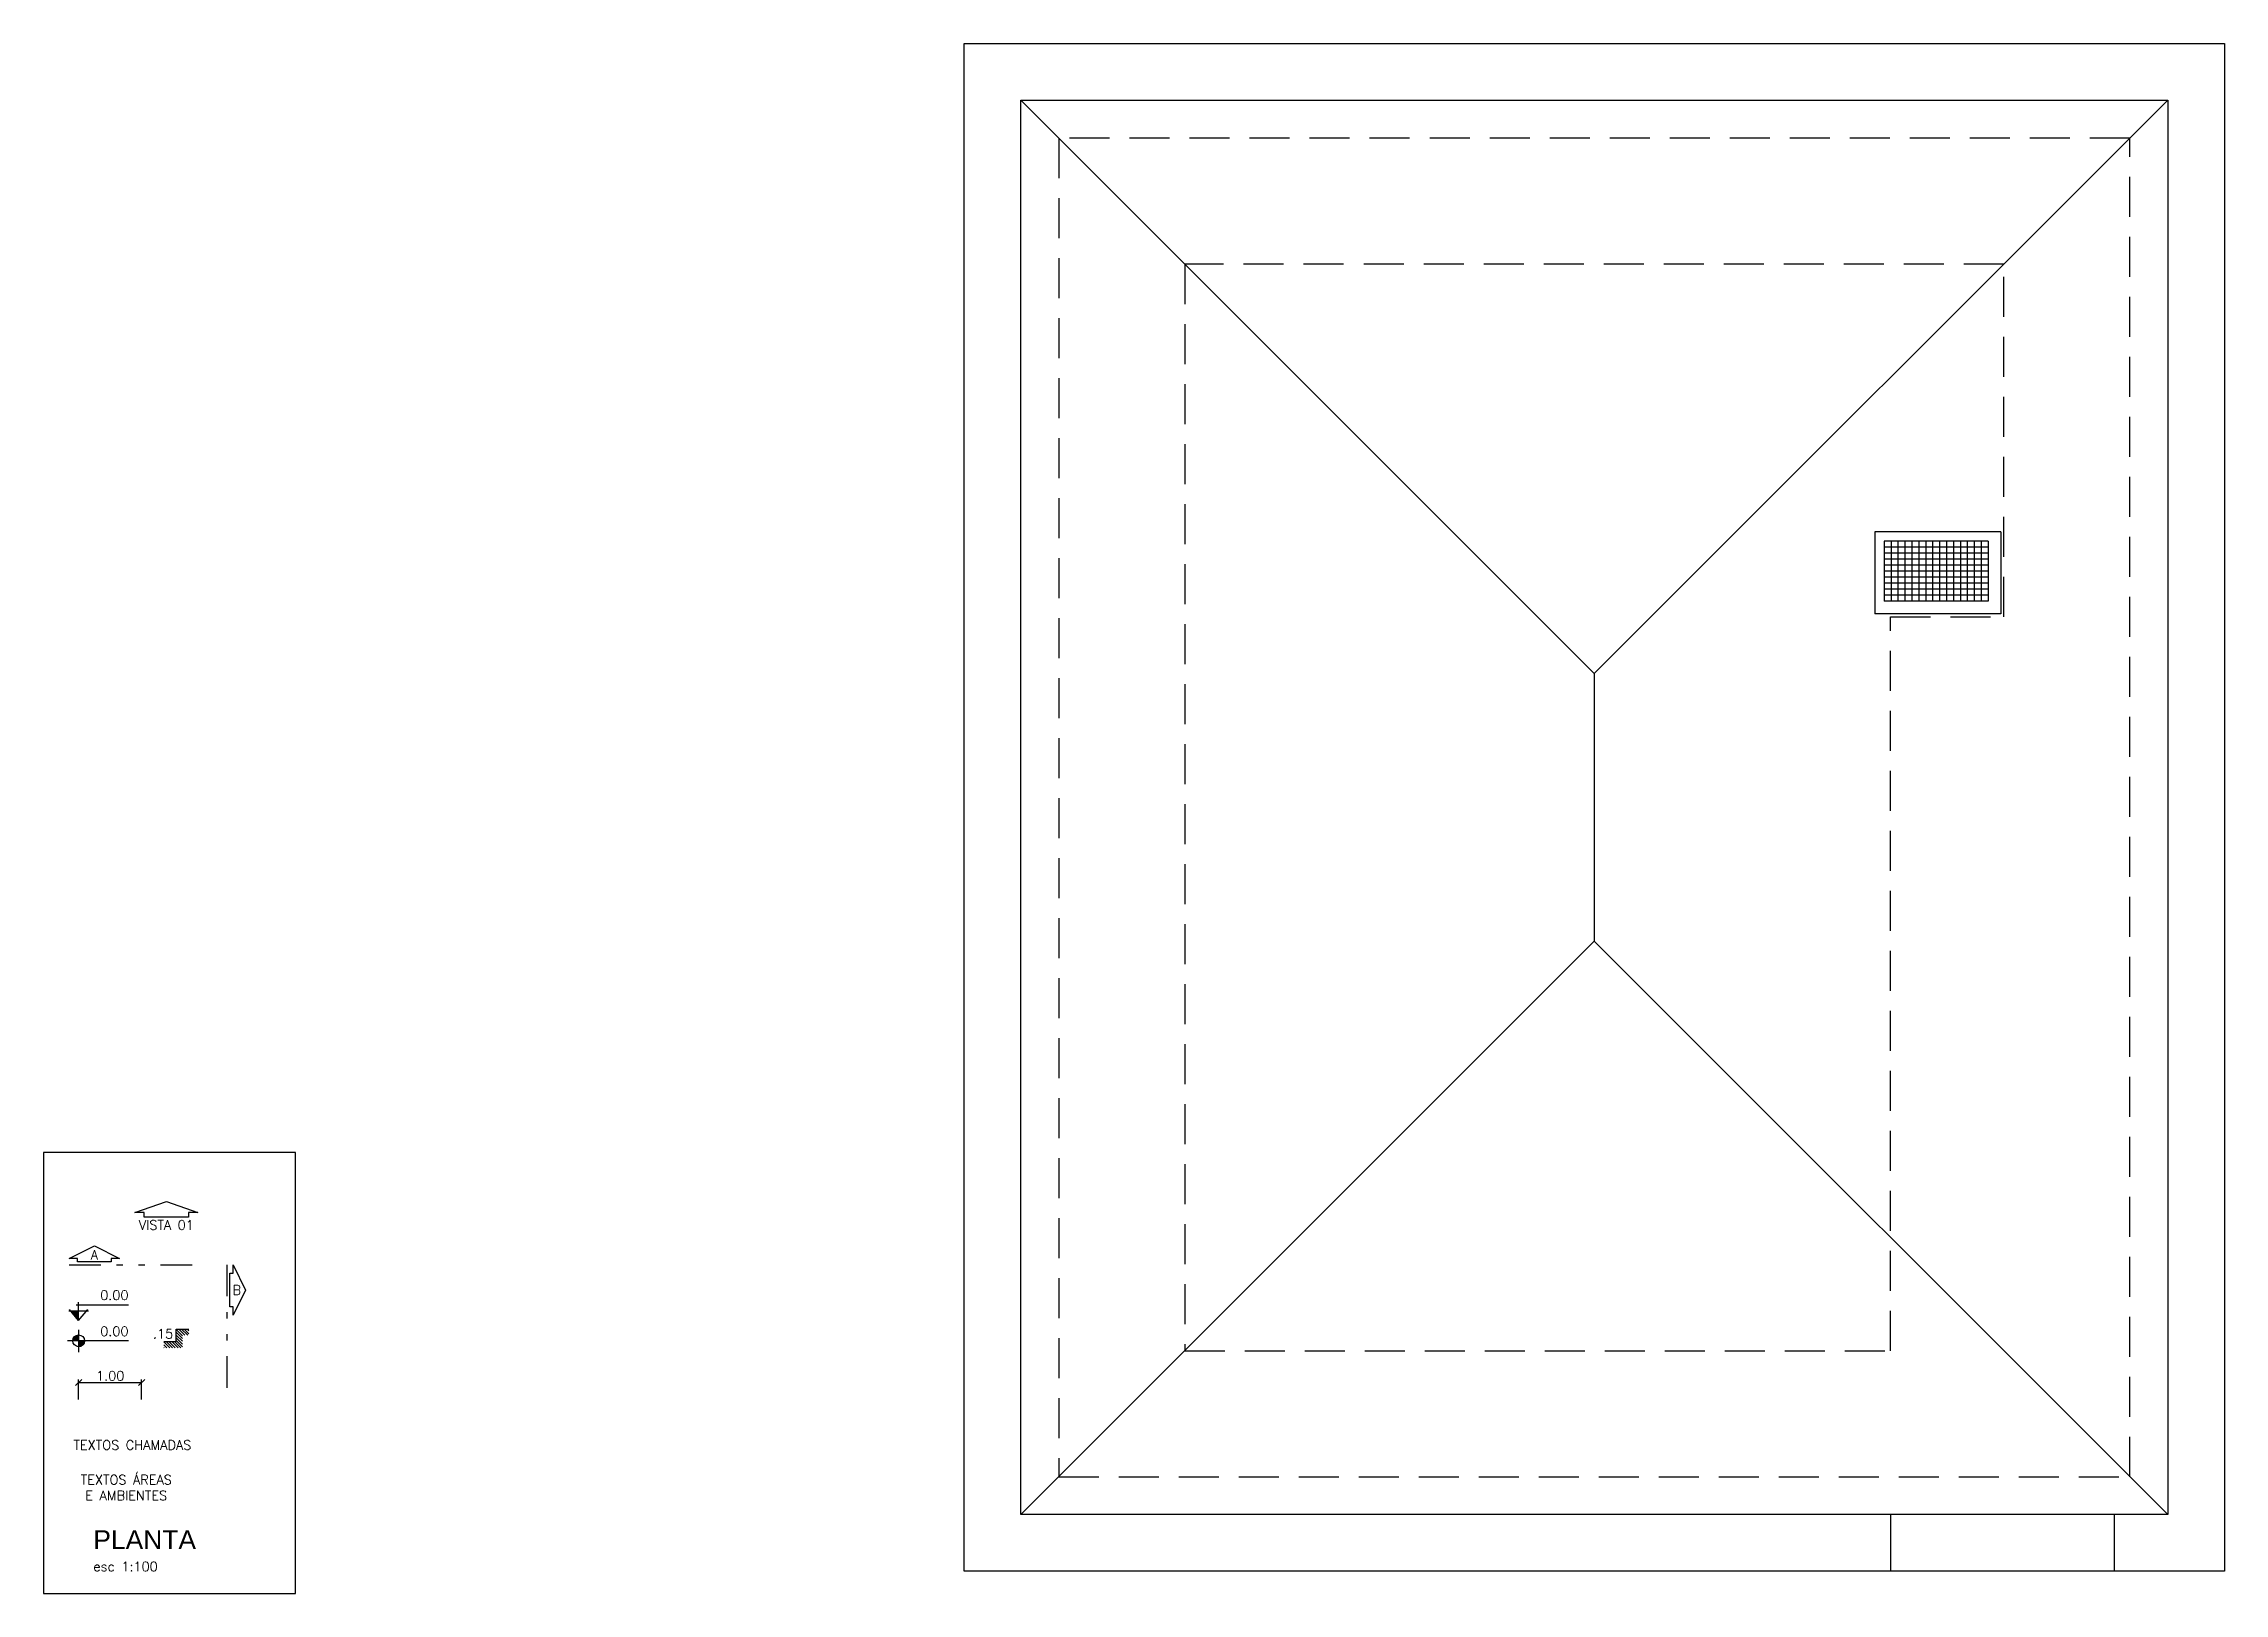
# Model space of a CAD drawing. Header units: millimetres. Extents: x 585.9 to 620.5, y 548.9 to 573.5.
import ezdxf

# ---------------------------------------------------------------- set-up
doc = ezdxf.new("R2010")
doc.units = ezdxf.units.MM
doc.linetypes.add('DIVIDE', pattern=[1.25, 0.5, -0.25, 0, -0.25, 0, -0.25])
doc.linetypes.add('HIDDEN', pattern=[9.525, 6.35, -3.175])
for name, color, linetype in [('ARQ-COBERTURA', 13, 'Continuous'), ('ARQ-COTAS', 30, 'Continuous'), ('ARQ-ESTRUTURA', 6, 'Continuous'), ('ARQ-LINHACORTE', 3, 'DIVIDE'), ('ARQ-MUROS', 17, 'Continuous'), ('ARQ-NIVEL', 1, 'Continuous'), ('ARQ-PISO', 8, 'Continuous'), ('ARQ-PROJ-01', 1, 'HIDDEN'), ('ARQ-TEXTO2', 2, 'Continuous'), ('ARQ-TEXTO3', 3, 'Continuous'), ('ARQ-TEXTO4', 4, 'Continuous')]:
    doc.layers.add(name, color=color, linetype=linetype)
doc.styles.add('ROMANS', font='romans.shx')
doc.dimstyles.new('1-100', dxfattribs={"dimtxt": 0.15, "dimasz": 0.1, "dimexe": 0.05, "dimexo": 0.1, "dimgap": 0.03, "dimtad": 1, "dimzin": 5, "dimdsep": 46, "dimtxsty": 'ROMANS', "dimblk": 'OBLIQUE', "dimcen": 0, "dimclrd": 256, "dimclre": 256, "dimclrt": 2, "dimadec": 0, "dimazin": 0, "dimtfac": 1, "dimtofl": 0, "dimtmove": 2, "dimatfit": 3, "dimfxl": 0.04, "dimtolj": 1, "dimtzin": 1, "dimarcsym": 0})

# ---------------------------------------------------------------- blocks, each defined once
blk = doc.blocks.new('_Oblique')
at = {"color": 0, "linetype": 'ByBlock', "lineweight": -2}
blk.add_line((-0.5, -0.5), (0.5, 0.5), dxfattribs=at)
blk = doc.blocks.new('*D15')
at = {"layer": 'ARQ-COTAS', "lineweight": -2}
for p, q in [((586.468, 551.929), (586.468, 552.248)), ((586.468, 552.198), (587.468, 552.198)), ((587.468, 551.929), (587.468, 552.248))]:
    blk.add_line(p, q, dxfattribs=at)
at = {"layer": 'DEFPOINTS', "color": 0}
for p in [(587.468, 552.198), (586.468, 551.829), (587.468, 551.829)]:
    blk.add_point(p, dxfattribs=at)
at = {"layer": 'ARQ-COTAS', "lineweight": -2, "xscale": 0.1, "yscale": 0.1, "zscale": 0.1, "rotation": 180}
blk.add_blockref('_Oblique', (586.468, 552.198), dxfattribs=at)
at = {"layer": 'ARQ-COTAS', "lineweight": -2, "xscale": 0.1, "yscale": 0.1, "zscale": 0.1}
blk.add_blockref('_Oblique', (587.468, 552.198), dxfattribs=at)
at = {"layer": 'ARQ-COTAS', "color": 2, "insert": (586.968, 552.303), "char_height": 0.15, "attachment_point": 5, "style": 'ROMANS'}
blk.add_mtext('\\A1;1.00', dxfattribs=at)
blk = doc.blocks.new('A$C4D0E081D')
at = {"layer": 'ARQ-NIVEL'}
h = blk.add_hatch(dxfattribs=at)
h.set_pattern_fill('ANSI31', color=8, scale=0.25, angle=90, style=0)
h.set_pattern_definition([(135, (-18.381433, -69.158416), (-0.022097087, -0.022097087), [])])
h.paths.add_polyline_path([(0.4, 0.3), (0.2, 0.3), (0.2, 0.1), (0, 0.1), (0, 0), (0.3, 0), (0.3, 0.2), (0.4, 0.2)])
at = {"layer": 'ARQ-NIVEL', "color": 2}
blk.add_lwpolyline([(0, 0.1), (0.2, 0.1), (0.2, 0.3), (0.4, 0.3)], dxfattribs=at)
blk = doc.blocks.new('nivel planta')
at = {"layer": 'ARQ-NIVEL', "color": 1}
for p, q in [((0, 0), (-0.969, 0)), ((-0.884, 0.007), (-0.791, 0.007)), ((-0.883, 0.015), (-0.791, 0.015)), ((-0.882, 0.023), (-0.791, 0.023)), ((-0.88, 0.03), (-0.791, 0.03)), ((-0.876, 0.038), (-0.791, 0.038)), ((-0.873, 0.046), (-0.791, 0.046)), ((-0.868, 0.054), (-0.791, 0.054)), ((-0.861, 0.062), (-0.791, 0.062)), ((-0.854, 0.069), (-0.791, 0.069)), ((-0.844, 0.077), (-0.791, 0.077)), ((-0.83, 0.085), (-0.791, 0.085)), ((-0.791, 0.174), (-0.791, -0.179)), ((-0.791, -0.001), (-0.697, -0.001)), ((-0.791, -0.009), (-0.698, -0.009)), ((-0.791, -0.016), (-0.699, -0.016)), ((-0.791, -0.024), (-0.7, -0.024)), ((-0.791, -0.032), (-0.703, -0.032)), ((-0.791, -0.04), (-0.706, -0.04)), ((-0.791, -0.048), (-0.71, -0.048)), ((-0.791, -0.056), (-0.715, -0.056)), ((-0.791, -0.063), (-0.722, -0.063)), ((-0.791, -0.071), (-0.73, -0.071)), ((-0.791, -0.079), (-0.74, -0.079)), ((-0.791, -0.087), (-0.755, -0.087))]:
    blk.add_line(p, q, dxfattribs=at)
blk.add_circle((-0.791, 0), 0.0937, dxfattribs=at)
blk = doc.blocks.new('nivel corte')
at = {"color": 1}
for p, q in [((-0.155, 0.15), (0.155, 0.15)), ((0, 0), (-0.144, 0.174)), ((0, 0.141), (-0.117, 0.141)), ((0, 0.131), (-0.109, 0.131)), ((0, 0.122), (-0.101, 0.122)), ((0, 0.113), (-0.093, 0.113)), ((0, 0.103), (-0.086, 0.103)), ((0, 0.094), (-0.078, 0.094)), ((0, 0.084), (-0.07, 0.084)), ((0, 0.075), (-0.062, 0.075)), ((0, 0.066), (-0.054, 0.066)), ((0, 0.056), (-0.047, 0.056)), ((0, 0.047), (-0.039, 0.047)), ((-0.038, 0.249), (0.791, 0.249)), ((0, 0.038), (-0.031, 0.038)), ((0, 0.028), (-0.023, 0.028)), ((0, 0.019), (-0.016, 0.019)), ((0, 0.009), (-0.008, 0.009)), ((0, 0), (0, 0.287)), ((0, 0), (0.144, 0.174))]:
    blk.add_line(p, q, dxfattribs=at)

msp = doc.modelspace()

# ---------------------------------------------------------------- linework, layer by layer
msp.add_lwpolyline([(585.912, 548.85), (589.912, 548.85), (589.912, 555.85), (585.912, 555.85)], close=True)
at = {"layer": 'ARQ-COBERTURA'}
for p, q in [((601.422, 572.552), (610.522, 563.452)), ((619.622, 572.552), (610.522, 563.452)), ((610.522, 563.452), (610.522, 559.202)), ((601.422, 550.102), (610.522, 559.202)), ((619.622, 550.102), (610.522, 559.202))]:
    msp.add_line(p, q, dxfattribs=at)
at = {"layer": 'ARQ-COBERTURA', "ltscale": 0.1}
msp.add_lwpolyline([(601.422, 572.552), (619.622, 572.552), (619.622, 550.102), (601.422, 550.102)], close=True, dxfattribs=at)
at = {"layer": 'ARQ-ESTRUTURA'}
for p, q in [((615.232, 565.552), (615.232, 564.602)), ((615.342, 565.552), (615.342, 564.602)), ((615.452, 565.552), (615.452, 564.602)), ((615.562, 565.552), (615.562, 564.602)), ((615.672, 565.552), (615.672, 564.602)), ((615.782, 565.552), (615.782, 564.602)), ((615.892, 565.552), (615.892, 564.602)), ((616.002, 565.552), (616.002, 564.602)), ((616.112, 565.552), (616.112, 564.602)), ((616.222, 565.552), (616.222, 564.602)), ((616.332, 565.552), (616.332, 564.602)), ((616.442, 565.552), (616.442, 564.602)), ((616.552, 565.552), (616.552, 564.602)), ((616.662, 565.552), (616.662, 564.602))]:
    msp.add_line(p, q, dxfattribs=at)
at = {"layer": 'ARQ-LINHACORTE'}
for p, q in [((586.318, 554.066), (588.318, 554.066)), ((588.818, 554.066), (588.818, 552.066))]:
    msp.add_line(p, q, dxfattribs=at)
at = {"layer": 'ARQ-LINHACORTE', "linetype": 'ByBlock'}
for points in [[(588.21, 554.823), (587.51, 554.823), (587.51, 554.898), (587.36, 554.898), (587.86, 555.073), (588.36, 554.898), (588.21, 554.898), (588.21, 554.823)], [(586.985, 554.116), (586.452, 554.116), (586.452, 554.166), (586.318, 554.166), (586.718, 554.366), (587.118, 554.166), (586.985, 554.166), (586.985, 554.116)], [(588.868, 553.399), (588.868, 553.933), (588.918, 553.933), (588.918, 554.066), (589.118, 553.666), (588.918, 553.266), (588.918, 553.399), (588.868, 553.399)]]:
    msp.add_lwpolyline(points, dxfattribs=at)
at = {"layer": 'ARQ-MUROS'}
for p, q in [((614.972, 565.702), (614.972, 564.402)), ((616.972, 565.702), (614.972, 565.702)), ((615.122, 565.552), (615.122, 564.602)), ((616.772, 565.552), (615.122, 565.552)), ((616.772, 565.552), (616.772, 564.602)), ((616.972, 565.702), (616.972, 564.402)), ((616.772, 565.457), (615.122, 565.457)), ((616.772, 565.362), (615.122, 565.362)), ((616.772, 565.267), (615.122, 565.267)), ((616.772, 565.172), (615.122, 565.172)), ((616.772, 565.077), (615.122, 565.077)), ((616.772, 564.982), (615.122, 564.982)), ((616.772, 564.887), (615.122, 564.887)), ((616.772, 564.792), (615.122, 564.792)), ((616.772, 564.697), (615.122, 564.697)), ((616.772, 564.602), (615.122, 564.602)), ((616.972, 564.402), (614.972, 564.402))]:
    msp.add_line(p, q, dxfattribs=at)
at = {"layer": 'ARQ-PISO'}
for p, q in [((615.222, 550.102), (615.222, 549.202)), ((618.772, 550.102), (618.772, 549.202))]:
    msp.add_line(p, q, dxfattribs=at)
msp.add_lwpolyline([(600.522, 549.202), (600.522, 573.452), (620.522, 573.452), (620.522, 549.202)], close=True, dxfattribs=at)
at = {"layer": 'ARQ-PROJ-01', "ltscale": 0.1}
for p, q in [((602.022, 571.952), (602.022, 550.702)), ((619.022, 571.952), (602.022, 571.952)), ((619.022, 550.702), (619.022, 571.952)), ((602.022, 550.702), (619.022, 550.702))]:
    msp.add_line(p, q, dxfattribs=at)
msp.add_lwpolyline([(617.022, 569.952), (604.022, 569.952), (604.022, 552.702), (615.222, 552.702), (615.222, 564.352), (617.022, 564.352), (617.022, 569.952)], dxfattribs=at)

# ---------------------------------------------------------------- block references
at = {"layer": 'ARQ-NIVEL'}
for name, p in [('nivel corte', (586.468, 553.184)), ('nivel planta', (587.259, 552.86)), ('A$C4D0E081D', (587.818, 552.747))]:
    msp.add_blockref(name, p, dxfattribs=at)

# ---------------------------------------------------------------- texts
at = {"layer": 'ARQ-LINHACORTE', "color": 2, "char_height": 0.15, "style": 'ROMANS'}
for s, insert, attachment_point in [('VISTA 01', (587.86, 554.773), 2), ('A', (586.718, 554.226), 5), ('B', (588.978, 553.666), 5)]:
    msp.add_mtext(s, dxfattribs=dict(at, insert=insert, attachment_point=attachment_point))
at = {"layer": 'ARQ-NIVEL', "color": 2, "char_height": 0.15, "attachment_point": 9, "style": 'ROMANS'}
for s, insert in [('0.00', (587.26, 553.509)), ('0.00', (587.26, 552.936)), ('.15', (587.968, 552.897))]:
    msp.add_mtext(s, dxfattribs=dict(at, insert=insert))
at = {"layer": 'ARQ-TEXTO2', "insert": (586.386, 551.281), "char_height": 0.15, "attachment_point": 1, "style": 'ROMANS'}
msp.add_mtext('TEXTOS CHAMADAS', dxfattribs=at)
at = {"layer": 'ARQ-TEXTO3', "insert": (587.224, 550.53), "char_height": 0.15, "attachment_point": 5, "style": 'ROMANS'}
msp.add_mtext('TEXTOS ÁREAS\\PE AMBIENTES', dxfattribs=at)
at = {"layer": 'ARQ-TEXTO4', "insert": (586.701, 549.853), "char_height": 0.15, "attachment_point": 1, "style": 'ROMANS'}
msp.add_mtext('{\\fArial|b0|i0|c238|p34;\\H2x;\\C4;PLANTA\\Fromans|c0;\\H0.6668x;\\P\\H0.7499x;\\C2;esc 1:100}', dxfattribs=at)

# ---------------------------------------------------------------- dimensions: what is measured, and where the dimension line sits
at = {"layer": 'ARQ-COTAS'}
dim = msp.add_linear_dim(base=(587.468, 552.198), p1=(586.468, 551.829), p2=(587.468, 551.829), dimstyle='1-100', dxfattribs=at)
dim.commit()
dim.dimension.update_dxf_attribs({"geometry": '*D15', "text_midpoint": (586.968, 552.303)})

doc.saveas('drawing.dxf')
